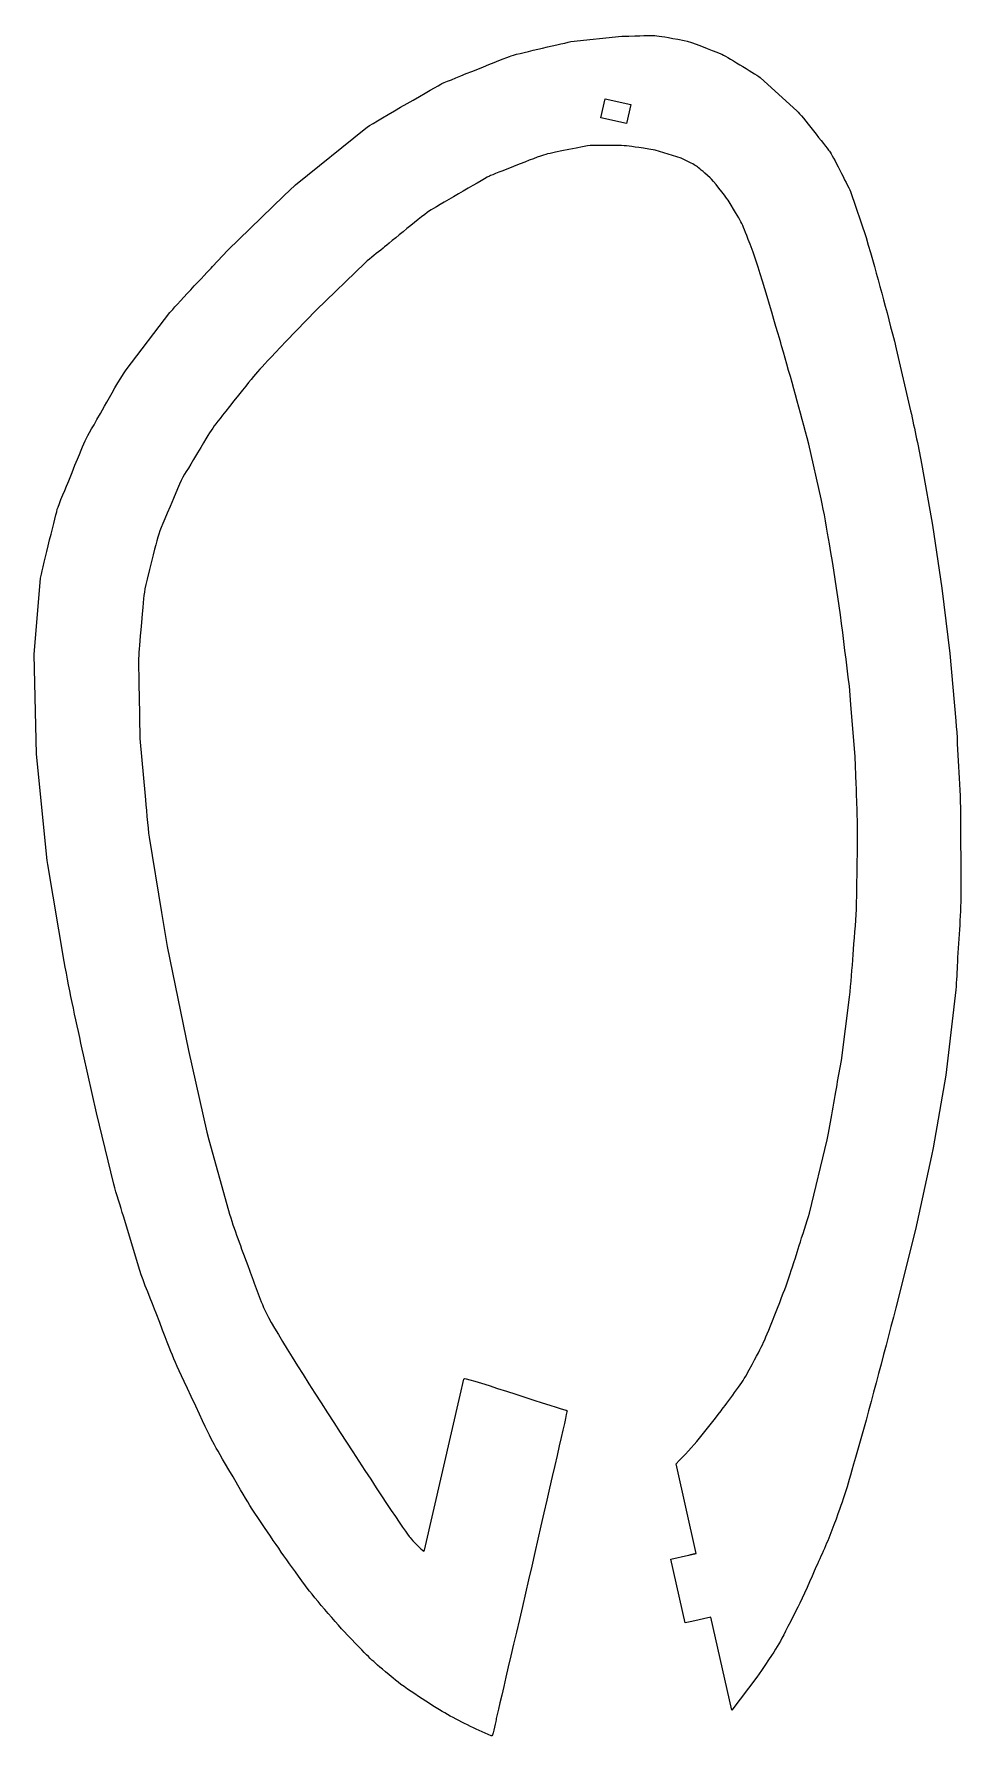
# Model space of a CAD drawing. Header units: millimetres. Extents: x -1642 to 1668, y -582 to 449.
# Drawn here: x 1287.1 to 1429.2, y 31.4 to 292.1 of the extents above; entities that cross this region are included whole.
import ezdxf

# ---------------------------------------------------------------- set-up
doc = ezdxf.new("R2010")
doc.units = ezdxf.units.MM
doc.header["$MEASUREMENT"] = 0
doc.layers.add('layer 1', color=7, linetype='Continuous')

msp = doc.modelspace()

# ---------------------------------------------------------------- linework, layer by layer
at = {"layer": 'layer 1', "color": 18, "lineweight": 9}
for points, knots in [([(1388.5856, 59.3551), (1388.5856, 59.3551), (1388.5835, 59.3546), (1388.5835, 59.3546), (1388.5835, 59.3546), (1388.5835, 59.3546), (1388.5772, 59.3532), (1388.5772, 59.3532), (1388.5772, 59.3532), (1388.5772, 59.3532), (1388.567, 59.3509), (1388.567, 59.3509), (1388.567, 59.3509), (1388.567, 59.3509), (1388.5528, 59.3477), (1388.5528, 59.3477), (1388.5528, 59.3477), (1388.5528, 59.3477), (1388.5349, 59.3436), (1388.5349, 59.3436), (1388.5349, 59.3436), (1388.5349, 59.3436), (1388.5134, 59.3387), (1388.5134, 59.3387), (1388.5134, 59.3387), (1388.5134, 59.3387), (1388.4885, 59.3331), (1388.4885, 59.3331), (1388.4885, 59.3331), (1388.4885, 59.3331), (1388.4602, 59.3266), (1388.4602, 59.3266), (1388.4602, 59.3266), (1388.4602, 59.3266), (1388.4286, 59.3195), (1388.4286, 59.3195), (1388.4286, 59.3195), (1388.4286, 59.3195), (1388.394, 59.3117), (1388.394, 59.3117), (1388.394, 59.3117), (1388.394, 59.3117), (1388.3565, 59.3031), (1388.3565, 59.3031), (1388.3565, 59.3031), (1388.3565, 59.3031), (1388.3162, 59.294), (1388.3162, 59.294), (1388.3162, 59.294), (1388.3162, 59.294), (1388.2732, 59.2842), (1388.2732, 59.2842), (1388.2732, 59.2842), (1388.2732, 59.2842), (1388.2276, 59.2739), (1388.2276, 59.2739), (1388.2276, 59.2739), (1388.2276, 59.2739), (1388.1797, 59.263), (1388.1797, 59.263), (1388.1797, 59.263), (1388.1797, 59.263), (1388.1294, 59.2516), (1388.1294, 59.2516), (1388.1294, 59.2516), (1388.1294, 59.2516), (1388.0771, 59.2398), (1388.0771, 59.2398), (1388.0771, 59.2398), (1388.0771, 59.2398), (1388.0227, 59.2274), (1388.0227, 59.2274), (1388.0227, 59.2274), (1388.0227, 59.2274), (1387.9664, 59.2147), (1387.9664, 59.2147), (1387.9664, 59.2147), (1387.9664, 59.2147), (1387.9085, 59.2015), (1387.9085, 59.2015), (1387.9085, 59.2015), (1387.9085, 59.2015), (1387.8489, 59.188), (1387.8489, 59.188), (1387.8489, 59.188), (1387.8489, 59.188), (1387.7878, 59.1742), (1387.7878, 59.1742), (1387.7878, 59.1742), (1387.7878, 59.1742), (1387.7254, 59.16), (1387.7254, 59.16), (1387.7254, 59.16), (1387.7254, 59.16), (1387.6619, 59.1456), (1387.6619, 59.1456), (1387.6619, 59.1456), (1387.6619, 59.1456), (1387.5972, 59.1309), (1387.5972, 59.1309), (1387.5972, 59.1309), (1387.5972, 59.1309), (1387.4652, 59.101), (1387.4652, 59.101), (1387.4652, 59.101), (1387.4652, 59.101), (1387.3981, 59.0858), (1387.3981, 59.0858), (1387.3981, 59.0858), (1387.3981, 59.0858), (1384.6846, 58.4706), (1384.6846, 58.4706), (1384.6846, 58.4706), (1384.6846, 58.4706), (1386.8957, 48.7183), (1386.8957, 48.7183), (1386.8957, 48.7183), (1386.8957, 48.7183), (1387.8779, 48.941), (1387.8779, 48.941), (1387.8779, 48.941), (1387.8779, 48.941), (1387.878, 48.9404), (1387.878, 48.9404), (1387.878, 48.9404), (1387.878, 48.9404), (1390.7969, 49.6024), (1390.7969, 49.6024), (1390.7969, 49.6024), (1390.7969, 49.6024), (1394.032, 35.334), (1394.032, 35.334), (1394.032, 35.334), (1394.032, 35.334), (1397.8707, 40.3774), (1397.8707, 40.3774), (1397.8707, 40.3774), (1401.9834, 46.4967), (1400.663, 44.3522), (1404.1654, 51.1247), (1404.1654, 51.1247), (1404.9181, 52.5802), (1406.2283, 55.6435), (1406.9808, 57.3299), (1406.9808, 57.3299), (1407.9243, 59.4441), (1408.8981, 61.5374), (1409.6846, 63.7149), (1409.6846, 63.7149), (1411.5406, 68.8536), (1411.2992, 68.2105), (1412.9878, 74.0304), (1412.9878, 74.0304), (1415.197, 81.6447), (1417.1623, 89.3306), (1419.1841, 96.9963), (1419.1841, 96.9963), (1419.1841, 96.9963), (1422.1727, 108.9949), (1422.1727, 108.9949), (1422.1727, 108.9949), (1422.1727, 108.9949), (1424.6534, 120.2444), (1424.6534, 120.2444), (1424.6534, 120.2444), (1424.6534, 120.2444), (1424.8826, 121.4994), (1424.8826, 121.4994), (1424.8826, 121.4994), (1424.8826, 121.4994), (1426.8295, 132.6109), (1426.8295, 132.6109), (1426.8295, 132.6109), (1426.8295, 132.6109), (1427.1359, 135.226), (1427.1359, 135.226), (1427.1359, 135.226), (1427.1359, 135.226), (1428.3519, 145.7014), (1428.3519, 145.7014), (1428.3519, 145.7014), (1428.509, 147.1083), (1428.5228, 148.5402), (1428.605, 149.9529), (1428.605, 149.9529), (1428.8251, 153.7341), (1429.163, 157.5203), (1429.1492, 161.3093), (1429.1492, 161.3093), (1429.1492, 161.3093), (1429.1032, 172.7154), (1429.1032, 172.7154), (1429.1032, 172.7154), (1429.0885, 175.1083), (1428.8804, 177.5107), (1428.7595, 179.899), (1428.7595, 179.899), (1428.641, 182.2404), (1428.5781, 184.5903), (1428.3701, 186.9263), (1428.3701, 186.9263), (1428.3701, 186.9263), (1427.4516, 197.2404), (1427.4516, 197.2404), (1427.4516, 197.2404), (1427.4516, 197.2404), (1426.2126, 207.2429), (1426.2126, 207.2429), (1426.2126, 207.2429), (1426.2126, 207.2429), (1424.7886, 216.8892), (1424.7886, 216.8892), (1424.7886, 216.8892), (1424.7886, 216.8892), (1423.2237, 225.7965), (1423.2237, 225.7965), (1423.2237, 225.7965), (1422.7155, 228.6857), (1422.0421, 231.5515), (1421.4461, 234.4235), (1421.4461, 234.4235), (1421.4461, 234.4235), (1419.2377, 243.8921), (1419.2377, 243.8921), (1419.2377, 243.8921), (1417.6619, 250.256), (1416.4245, 254.6579), (1414.6278, 260.9459), (1414.6278, 260.9459), (1414.6278, 260.9459), (1412.2271, 268.0394), (1412.2271, 268.0394), (1412.2271, 268.0394), (1411.6765, 269.1097), (1409.4698, 273.6129), (1409.0224, 274.1735), (1409.0224, 274.1735), (1408.387, 274.9696), (1404.7107, 279.73), (1404.0465, 280.3404), (1404.0465, 280.3404), (1404.0465, 280.3404), (1398.3959, 285.4924), (1398.3959, 285.4924), (1398.3959, 285.4924), (1397.3868, 286.1206), (1393.0338, 288.8624), (1392.3366, 289.1257), (1392.3366, 289.1257), (1391.0119, 289.6259), (1387.7187, 290.9893), (1386.7318, 291.1634), (1386.7318, 291.1634), (1381.1887, 292.1411), (1383.4208, 291.9351), (1377.1861, 291.8003), (1377.1861, 291.8003), (1377.1861, 291.8003), (1369.3646, 290.9781), (1369.3646, 290.9781), (1369.3646, 290.9781), (1367.354, 290.5091), (1360.9769, 289.1321), (1359.9356, 288.7115), (1359.9356, 288.7115), (1358.0832, 287.9632), (1349.9871, 284.7827), (1349.4021, 284.4437), (1349.4021, 284.4437), (1347.7807, 283.5041), (1338.4889, 278.2125), (1337.9052, 277.7419), (1337.9052, 277.7419), (1337.9052, 277.7419), (1327.131, 269.0576), (1327.131, 269.0576), (1327.131, 269.0576), (1327.131, 269.0576), (1325.3468, 267.3599), (1325.3468, 267.3599), (1325.3468, 267.3599), (1325.3468, 267.3599), (1316.7679, 259.0479), (1316.7679, 259.0479), (1316.7679, 259.0479), (1316.7679, 259.0479), (1314.4119, 256.5046), (1314.4119, 256.5046), (1314.4119, 256.5046), (1313.6139, 255.6421), (1308.5253, 250.2657), (1307.904, 249.4521), (1307.904, 249.4521), (1307.904, 249.4521), (1301.2088, 240.683), (1301.2088, 240.683), (1301.2088, 240.683), (1300.1135, 239.2484), (1298.7815, 236.6688), (1297.8829, 235.1001), (1297.8829, 235.1001), (1294.1715, 228.6209), (1295.4435, 231.2427), (1292.3741, 223.6666), (1292.3741, 223.6666), (1292.1504, 223.1145), (1290.7928, 219.9874), (1290.6292, 219.319), (1290.6292, 219.319), (1290.2482, 217.7625), (1288.143, 209.5424), (1288.0756, 208.7678), (1288.0756, 208.7678), (1288.0756, 208.7678), (1287.0584, 197.0906), (1287.0584, 197.0906), (1287.0584, 197.0906), (1287.0584, 197.0906), (1287.4359, 181.7903), (1287.4359, 181.7903), (1287.4359, 181.7903), (1287.4359, 181.7903), (1289.0796, 165.5109), (1289.0796, 165.5109), (1289.0796, 165.5109), (1289.0796, 165.5109), (1289.1799, 164.8963), (1289.1799, 164.8963), (1289.1799, 164.8963), (1289.1799, 164.8963), (1291.6953, 150.0583), (1291.6953, 150.0583), (1291.6953, 150.0583), (1292.5125, 145.2463), (1293.6258, 140.4875), (1294.6411, 135.7142), (1294.6411, 135.7142), (1294.6411, 135.7142), (1296.6382, 126.8372), (1296.6382, 126.8372), (1296.6382, 126.8372), (1296.6382, 126.8372), (1299.2843, 115.9252), (1299.2843, 115.9252), (1299.2843, 115.9252), (1299.6311, 114.4956), (1300.3224, 112.4821), (1300.7593, 111.0384), (1300.7593, 111.0384), (1300.7593, 111.0384), (1303.2918, 102.6709), (1303.2918, 102.6709), (1303.2918, 102.6709), (1303.7093, 101.2998), (1305.2476, 97.5403), (1305.7816, 96.1524), (1305.7816, 96.1524), (1308.9041, 88.0374), (1307.8945, 90.369), (1311.8583, 81.9034), (1311.8583, 81.9034), (1315.1331, 74.9094), (1314.061, 77.1037), (1318.3037, 69.8162), (1318.3037, 69.8162), (1319.5276, 67.7138), (1320.0849, 66.7463), (1321.3592, 64.858), (1321.3592, 64.858), (1324.2752, 60.5368), (1325.6392, 58.5229), (1328.6717, 54.3846), (1328.6717, 54.3846), (1329.9664, 52.6179), (1334.3296, 47.6018), (1335.7119, 46.1895), (1335.7119, 46.1895), (1339.23, 42.5951), (1338.4557, 43.2977), (1342.1163, 40.2106), (1342.1163, 40.2106), (1343.8135, 38.7793), (1348.1188, 36.0153), (1350.0137, 34.912), (1350.0137, 34.912), (1352.3019, 33.5797), (1354.708, 32.4804), (1357.1173, 31.3872), (1357.1173, 31.3872), (1357.1173, 31.3872), (1357.2643, 31.3799), (1357.2643, 31.3799), (1357.2643, 31.3799), (1357.472, 31.6411), (1357.8847, 33.8483), (1357.93, 34.0444), (1357.93, 34.0444), (1359.1982, 39.5405), (1368.7819, 80.6447), (1368.7656, 81.1909), (1368.7656, 81.1909), (1368.7656, 81.1909), (1368.6588, 81.2795), (1368.6588, 81.2795), (1368.6588, 81.2795), (1368.2634, 81.2795), (1353.5809, 86.2064), (1353.0508, 86.1664), (1353.0508, 86.1664), (1353.0508, 86.1664), (1352.9696, 86.0323), (1352.9696, 86.0323), (1352.9696, 86.0323), (1352.9696, 86.0323), (1352.4041, 83.5816), (1352.4041, 83.5816), (1352.4041, 83.5816), (1352.4041, 83.5816), (1346.9153, 59.8538), (1346.9153, 59.8538), (1346.9153, 59.8538), (1346.9153, 59.8538), (1346.8245, 59.7041), (1346.8245, 59.7041), (1346.8245, 59.7041), (1346.3398, 59.9391), (1345.1144, 61.3479), (1344.7071, 61.7637), (1344.7071, 61.7637), (1343.766, 62.8076), (1324.4624, 92.0978), (1322.4342, 96.625), (1322.4342, 96.625), (1321.422, 98.8844), (1320.7154, 100.9952), (1319.8712, 103.3292), (1319.8712, 103.3292), (1318.8458, 106.1641), (1317.7053, 108.966), (1316.8881, 111.8695), (1316.8881, 111.8695), (1316.8881, 111.8695), (1313.8333, 122.724), (1313.8333, 122.724), (1313.8333, 122.724), (1313.8333, 122.724), (1313.564, 123.8892), (1313.564, 123.8892), (1313.564, 123.8892), (1313.564, 123.8892), (1310.7309, 136.4184), (1310.7309, 136.4184), (1310.7309, 136.4184), (1310.7309, 136.4184), (1307.4865, 152.3567), (1307.4865, 152.3567), (1307.4865, 152.3567), (1307.4865, 152.3567), (1306.6203, 157.5524), (1306.6203, 157.5524), (1306.6203, 157.5524), (1306.6203, 157.5524), (1304.7138, 169.1146), (1304.7138, 169.1146), (1304.7138, 169.1146), (1304.4916, 170.4631), (1304.2315, 174.0776), (1304.1091, 175.3679), (1304.1091, 175.3679), (1304.1091, 175.3679), (1303.2706, 184.2031), (1303.2706, 184.2031), (1303.2706, 184.2031), (1303.2706, 184.2031), (1303.1658, 190.856), (1303.1658, 190.856), (1303.1658, 190.856), (1303.0567, 198.1395), (1302.9409, 195.6383), (1303.6627, 203.3094), (1303.6627, 203.3094), (1303.9316, 206.1669), (1303.7977, 206.2041), (1304.4026, 208.595), (1304.4026, 208.595), (1306.5901, 217.2413), (1305.4328, 213.8127), (1309.0548, 222.4646), (1309.0548, 222.4646), (1309.9176, 224.5257), (1310.2407, 224.8238), (1311.5225, 226.9531), (1311.5225, 226.9531), (1315.0246, 232.7709), (1313.769, 230.9523), (1317.7028, 235.9261), (1317.7028, 235.9261), (1321.7537, 241.048), (1320.6531, 239.6982), (1325.713, 245.0951), (1325.713, 245.0951), (1325.713, 245.0951), (1330.29, 249.8172), (1330.29, 249.8172), (1330.29, 249.8172), (1330.29, 249.8172), (1337.8131, 257.0754), (1337.8131, 257.0754), (1337.8131, 257.0754), (1338.6763, 257.8771), (1339.6579, 258.5797), (1340.5727, 259.3224), (1340.5727, 259.3224), (1341.5503, 260.1161), (1346.8845, 264.5929), (1347.9276, 265.197), (1347.9276, 265.197), (1349.5753, 266.1512), (1356.3999, 270.2045), (1357.0532, 270.4582), (1357.0532, 270.4582), (1358.5589, 271.0429), (1364.7794, 273.5755), (1365.7647, 273.7698), (1365.7647, 273.7698), (1366.4113, 273.8973), (1371.7355, 275.0375), (1372.3363, 275.0383), (1372.3363, 275.0383), (1378.5266, 275.0464), (1376.6336, 275.2288), (1382.2654, 274.3572), (1382.2654, 274.3572), (1382.2654, 274.3572), (1386.2921, 273.0995), (1386.2921, 273.0995), (1386.2921, 273.0995), (1389.049, 271.7218), (1388.2259, 272.2943), (1390.7082, 270.1031), (1390.7082, 270.1031), (1391.0659, 269.7874), (1393.0345, 267.3778), (1393.4671, 266.6679), (1393.4671, 266.6679), (1396.0643, 262.4056), (1395.2575, 263.9406), (1397.1629, 259.1342), (1397.1629, 259.1342), (1397.8254, 257.4631), (1401.0633, 246.4603), (1401.6696, 244.3555), (1401.6696, 244.3555), (1403.1101, 239.3541), (1404.5385, 234.3599), (1405.8198, 229.3144), (1405.8198, 229.3144), (1405.8198, 229.3144), (1407.7379, 220.9157), (1407.7379, 220.9157), (1407.7379, 220.9157), (1408.1449, 219.129), (1408.64, 215.969), (1408.9873, 214.0578), (1408.9873, 214.0578), (1410.3007, 206.8302), (1411.1472, 199.5245), (1412.0508, 192.2376), (1412.0508, 192.2376), (1412.0508, 192.2376), (1412.2898, 189.4398), (1412.2898, 189.4398), (1412.2898, 189.4398), (1412.2898, 189.4398), (1412.9648, 181.4006), (1412.9648, 181.4006), (1412.9648, 181.4006), (1412.9648, 181.4006), (1413.1018, 177.188), (1413.1018, 177.188), (1413.1018, 177.188), (1413.2052, 173.9486), (1413.3563, 170.7283), (1413.2972, 167.4909), (1413.2972, 167.4909), (1413.2972, 167.4909), (1413.1238, 158.0057), (1413.1238, 158.0057), (1413.1238, 158.0057), (1413.0697, 156.0565), (1412.7764, 153.1446), (1412.6267, 151.0945), (1412.6267, 151.0945), (1412.4683, 148.925), (1412.3409, 146.7574), (1412.0672, 144.5994), (1412.0672, 144.5994), (1412.0672, 144.5994), (1410.8251, 134.8935), (1410.8251, 134.8935), (1410.8251, 134.8935), (1410.8251, 134.8935), (1410.2569, 131.6452), (1410.2569, 131.6452), (1410.2569, 131.6452), (1409.7675, 128.9516), (1409.1948, 125.3529), (1408.6305, 122.7089), (1408.6305, 122.7089), (1408.6305, 122.7089), (1405.9208, 111.4881), (1405.9208, 111.4881), (1405.9208, 111.4881), (1405.5947, 110.1714), (1404.7852, 107.8687), (1404.3638, 106.5328), (1404.3638, 106.5328), (1402.5367, 100.7402), (1402.9454, 101.7968), (1400.6162, 95.8792), (1400.6162, 95.8792), (1398.5711, 90.6835), (1399.1129, 92.0584), (1396.1825, 86.5179), (1396.1825, 86.5179), (1395.8097, 85.8131), (1393.234, 82.294), (1392.3894, 81.1972), (1392.3894, 81.1972), (1390.0598, 78.1721), (1388.1843, 75.7573), (1385.4834, 73.0819), (1385.4834, 73.0819), (1385.4834, 73.0819), (1385.4753, 73.0734), (1385.4753, 73.0734), (1385.4753, 73.0734), (1385.4753, 73.0734), (1388.5856, 59.3551), (1388.5856, 59.3551)], [0, 0, 0, 0, 0.00621118, 0.00621118, 0.00621118, 0.00621118, 0.01242236, 0.01242236, 0.01242236, 0.01242236, 0.01863354, 0.01863354, 0.01863354, 0.01863354, 0.02484472, 0.02484472, 0.02484472, 0.02484472, 0.0310559, 0.0310559, 0.0310559, 0.0310559, 0.03726708, 0.03726708, 0.03726708, 0.03726708, 0.04347826, 0.04347826, 0.04347826, 0.04347826, 0.04968944, 0.04968944, 0.04968944, 0.04968944, 0.05590062, 0.05590062, 0.05590062, 0.05590062, 0.0621118, 0.0621118, 0.0621118, 0.0621118, 0.06832298, 0.06832298, 0.06832298, 0.06832298, 0.07453416, 0.07453416, 0.07453416, 0.07453416, 0.08074534, 0.08074534, 0.08074534, 0.08074534, 0.08695652, 0.08695652, 0.08695652, 0.08695652, 0.0931677, 0.0931677, 0.0931677, 0.0931677, 0.09937888, 0.09937888, 0.09937888, 0.09937888, 0.10559006, 0.10559006, 0.10559006, 0.10559006, 0.11180124, 0.11180124, 0.11180124, 0.11180124, 0.11801242, 0.11801242, 0.11801242, 0.11801242, 0.1242236, 0.1242236, 0.1242236, 0.1242236, 0.13043478, 0.13043478, 0.13043478, 0.13043478, 0.13664596, 0.13664596, 0.13664596, 0.13664596, 0.14285714, 0.14285714, 0.14285714, 0.14285714, 0.14906832, 0.14906832, 0.14906832, 0.14906832, 0.1552795, 0.1552795, 0.1552795, 0.1552795, 0.16149068, 0.16149068, 0.16149068, 0.16149068, 0.16770186, 0.16770186, 0.16770186, 0.16770186, 0.17391304, 0.17391304, 0.17391304, 0.17391304, 0.18012422, 0.18012422, 0.18012422, 0.18012422, 0.1863354, 0.1863354, 0.1863354, 0.1863354, 0.19254658, 0.19254658, 0.19254658, 0.19254658, 0.19875776, 0.19875776, 0.19875776, 0.19875776, 0.20496894, 0.20496894, 0.20496894, 0.20496894, 0.21118012, 0.21118012, 0.21118012, 0.21118012, 0.2173913, 0.2173913, 0.2173913, 0.2173913, 0.22360248, 0.22360248, 0.22360248, 0.22360248, 0.22981366, 0.22981366, 0.22981366, 0.22981366, 0.23602484, 0.23602484, 0.23602484, 0.23602484, 0.24223602, 0.24223602, 0.24223602, 0.24223602, 0.2484472, 0.2484472, 0.2484472, 0.2484472, 0.25465839, 0.25465839, 0.25465839, 0.25465839, 0.26086957, 0.26086957, 0.26086957, 0.26086957, 0.26708075, 0.26708075, 0.26708075, 0.26708075, 0.27329193, 0.27329193, 0.27329193, 0.27329193, 0.27950311, 0.27950311, 0.27950311, 0.27950311, 0.28571429, 0.28571429, 0.28571429, 0.28571429, 0.29192547, 0.29192547, 0.29192547, 0.29192547, 0.29813665, 0.29813665, 0.29813665, 0.29813665, 0.30434783, 0.30434783, 0.30434783, 0.30434783, 0.31055901, 0.31055901, 0.31055901, 0.31055901, 0.31677019, 0.31677019, 0.31677019, 0.31677019, 0.32298137, 0.32298137, 0.32298137, 0.32298137, 0.32919255, 0.32919255, 0.32919255, 0.32919255, 0.33540373, 0.33540373, 0.33540373, 0.33540373, 0.34161491, 0.34161491, 0.34161491, 0.34161491, 0.34782609, 0.34782609, 0.34782609, 0.34782609, 0.35403727, 0.35403727, 0.35403727, 0.35403727, 0.36024845, 0.36024845, 0.36024845, 0.36024845, 0.36645963, 0.36645963, 0.36645963, 0.36645963, 0.37267081, 0.37267081, 0.37267081, 0.37267081, 0.37888199, 0.37888199, 0.37888199, 0.37888199, 0.38509317, 0.38509317, 0.38509317, 0.38509317, 0.39130435, 0.39130435, 0.39130435, 0.39130435, 0.39751553, 0.39751553, 0.39751553, 0.39751553, 0.40372671, 0.40372671, 0.40372671, 0.40372671, 0.40993789, 0.40993789, 0.40993789, 0.40993789, 0.41614907, 0.41614907, 0.41614907, 0.41614907, 0.42236025, 0.42236025, 0.42236025, 0.42236025, 0.42857143, 0.42857143, 0.42857143, 0.42857143, 0.43478261, 0.43478261, 0.43478261, 0.43478261, 0.44099379, 0.44099379, 0.44099379, 0.44099379, 0.44720497, 0.44720497, 0.44720497, 0.44720497, 0.45341615, 0.45341615, 0.45341615, 0.45341615, 0.45962733, 0.45962733, 0.45962733, 0.45962733, 0.46583851, 0.46583851, 0.46583851, 0.46583851, 0.47204969, 0.47204969, 0.47204969, 0.47204969, 0.47826087, 0.47826087, 0.47826087, 0.47826087, 0.48447205, 0.48447205, 0.48447205, 0.48447205, 0.49068323, 0.49068323, 0.49068323, 0.49068323, 0.49689441, 0.49689441, 0.49689441, 0.49689441, 0.50310559, 0.50310559, 0.50310559, 0.50310559, 0.50931677, 0.50931677, 0.50931677, 0.50931677, 0.51552795, 0.51552795, 0.51552795, 0.51552795, 0.52173913, 0.52173913, 0.52173913, 0.52173913, 0.52795031, 0.52795031, 0.52795031, 0.52795031, 0.53416149, 0.53416149, 0.53416149, 0.53416149, 0.54037267, 0.54037267, 0.54037267, 0.54037267, 0.54658385, 0.54658385, 0.54658385, 0.54658385, 0.55279503, 0.55279503, 0.55279503, 0.55279503, 0.55900621, 0.55900621, 0.55900621, 0.55900621, 0.56521739, 0.56521739, 0.56521739, 0.56521739, 0.57142857, 0.57142857, 0.57142857, 0.57142857, 0.57763975, 0.57763975, 0.57763975, 0.57763975, 0.58385093, 0.58385093, 0.58385093, 0.58385093, 0.59006211, 0.59006211, 0.59006211, 0.59006211, 0.59627329, 0.59627329, 0.59627329, 0.59627329, 0.60248447, 0.60248447, 0.60248447, 0.60248447, 0.60869565, 0.60869565, 0.60869565, 0.60869565, 0.61490683, 0.61490683, 0.61490683, 0.61490683, 0.62111801, 0.62111801, 0.62111801, 0.62111801, 0.62732919, 0.62732919, 0.62732919, 0.62732919, 0.63354037, 0.63354037, 0.63354037, 0.63354037, 0.63975155, 0.63975155, 0.63975155, 0.63975155, 0.64596273, 0.64596273, 0.64596273, 0.64596273, 0.65217391, 0.65217391, 0.65217391, 0.65217391, 0.65838509, 0.65838509, 0.65838509, 0.65838509, 0.66459627, 0.66459627, 0.66459627, 0.66459627, 0.67080745, 0.67080745, 0.67080745, 0.67080745, 0.67701863, 0.67701863, 0.67701863, 0.67701863, 0.68322981, 0.68322981, 0.68322981, 0.68322981, 0.68944099, 0.68944099, 0.68944099, 0.68944099, 0.69565217, 0.69565217, 0.69565217, 0.69565217, 0.70186335, 0.70186335, 0.70186335, 0.70186335, 0.70807453, 0.70807453, 0.70807453, 0.70807453, 0.71428571, 0.71428571, 0.71428571, 0.71428571, 0.72049689, 0.72049689, 0.72049689, 0.72049689, 0.72670807, 0.72670807, 0.72670807, 0.72670807, 0.73291925, 0.73291925, 0.73291925, 0.73291925, 0.73913043, 0.73913043, 0.73913043, 0.73913043, 0.74534161, 0.74534161, 0.74534161, 0.74534161, 0.7515528, 0.7515528, 0.7515528, 0.7515528, 0.75776398, 0.75776398, 0.75776398, 0.75776398, 0.76397516, 0.76397516, 0.76397516, 0.76397516, 0.77018634, 0.77018634, 0.77018634, 0.77018634, 0.77639752, 0.77639752, 0.77639752, 0.77639752, 0.7826087, 0.7826087, 0.7826087, 0.7826087, 0.78881988, 0.78881988, 0.78881988, 0.78881988, 0.79503106, 0.79503106, 0.79503106, 0.79503106, 0.80124224, 0.80124224, 0.80124224, 0.80124224, 0.80745342, 0.80745342, 0.80745342, 0.80745342, 0.8136646, 0.8136646, 0.8136646, 0.8136646, 0.81987578, 0.81987578, 0.81987578, 0.81987578, 0.82608696, 0.82608696, 0.82608696, 0.82608696, 0.83229814, 0.83229814, 0.83229814, 0.83229814, 0.83850932, 0.83850932, 0.83850932, 0.83850932, 0.8447205, 0.8447205, 0.8447205, 0.8447205, 0.85093168, 0.85093168, 0.85093168, 0.85093168, 0.85714286, 0.85714286, 0.85714286, 0.85714286, 0.86335404, 0.86335404, 0.86335404, 0.86335404, 0.86956522, 0.86956522, 0.86956522, 0.86956522, 0.8757764, 0.8757764, 0.8757764, 0.8757764, 0.88198758, 0.88198758, 0.88198758, 0.88198758, 0.88819876, 0.88819876, 0.88819876, 0.88819876, 0.89440994, 0.89440994, 0.89440994, 0.89440994, 0.90062112, 0.90062112, 0.90062112, 0.90062112, 0.9068323, 0.9068323, 0.9068323, 0.9068323, 0.91304348, 0.91304348, 0.91304348, 0.91304348, 0.91925466, 0.91925466, 0.91925466, 0.91925466, 0.92546584, 0.92546584, 0.92546584, 0.92546584, 0.93167702, 0.93167702, 0.93167702, 0.93167702, 0.9378882, 0.9378882, 0.9378882, 0.9378882, 0.94409938, 0.94409938, 0.94409938, 0.94409938, 0.95031056, 0.95031056, 0.95031056, 0.95031056, 0.95652174, 0.95652174, 0.95652174, 0.95652174, 0.96273292, 0.96273292, 0.96273292, 0.96273292, 0.9689441, 0.9689441, 0.9689441, 0.9689441, 0.97515528, 0.97515528, 0.97515528, 0.97515528, 0.98136646, 0.98136646, 0.98136646, 0.98136646, 0.98757764, 0.98757764, 0.98757764, 0.98757764, 1, 1, 1, 1]), ([(1378.5357, 281.332), (1378.5357, 281.332), (1374.6379, 282.2305), (1374.6379, 282.2305), (1374.6379, 282.2305), (1374.6379, 282.2305), (1373.9641, 279.3071), (1373.9641, 279.3071), (1373.9641, 279.3071), (1373.9641, 279.3071), (1377.8619, 278.4087), (1377.8619, 278.4087), (1377.8619, 278.4087), (1377.8619, 278.4087), (1378.5357, 281.332), (1378.5357, 281.332)], [0, 0, 0, 0, 0.2, 0.2, 0.2, 0.2, 0.4, 0.4, 0.4, 0.4, 0.6, 0.6, 0.6, 0.6, 1, 1, 1, 1])]:
    msp.add_open_spline(points, degree=3, knots=knots, dxfattribs=at)

doc.saveas('drawing.dxf')
